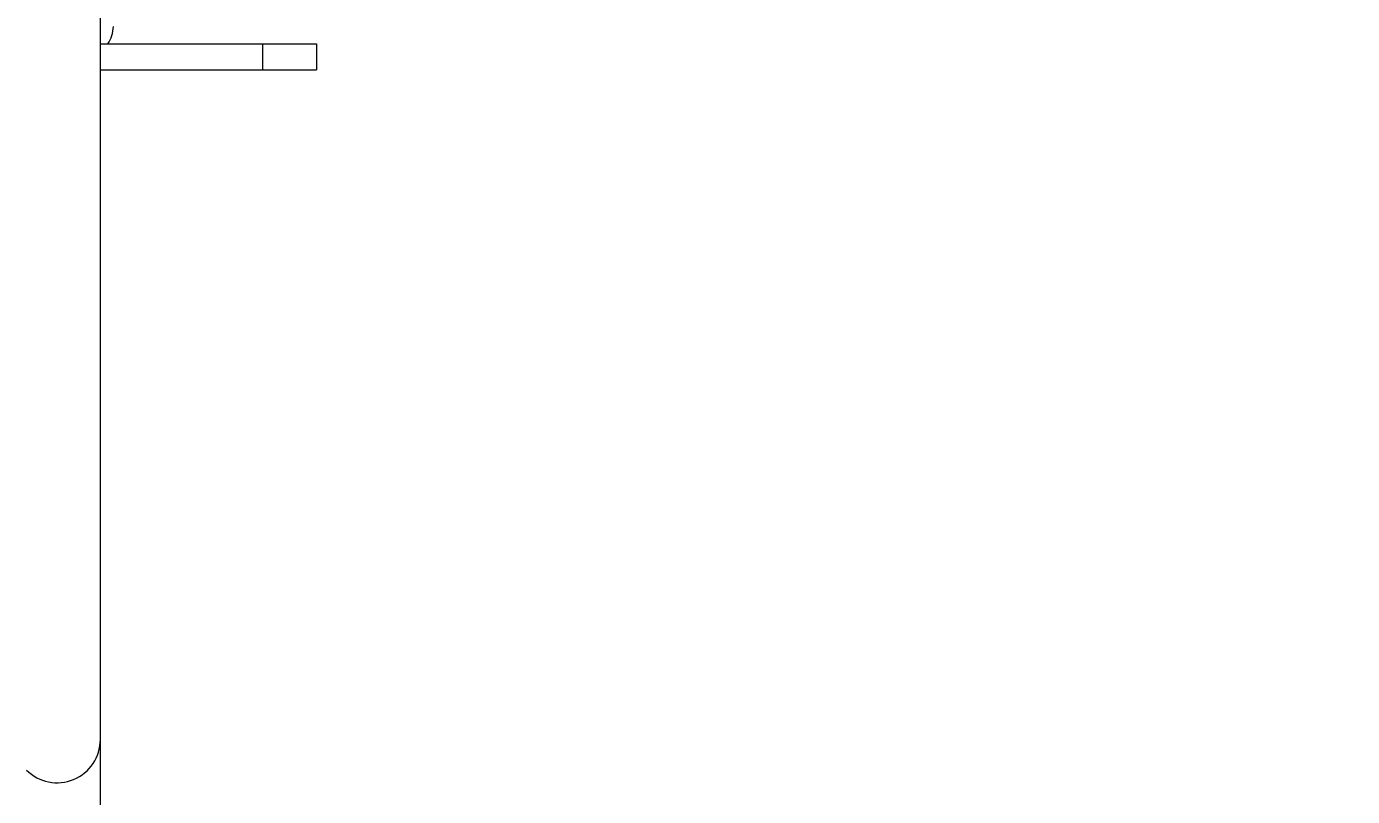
# Model space of a CAD drawing. Header units: millimetres. Extents: x -6028 to 5958, y -6064 to 4137.
# Drawn here: x 1075 to 1688, y 2165 to 2521 of the extents above; entities that cross this region are included whole.
import ezdxf

# ---------------------------------------------------------------- set-up
doc = ezdxf.new("R2010")
doc.units = ezdxf.units.MM
for name, color, linetype in [('DIKOM_ОБЪЕКТ', 7, 'Continuous'), ('DIKOM_РАЗМЕР_ЗОНА', 7, 'Continuous'), ('DIKOM_РАЗМЕР_ОБЪЕКТА', 7, 'Continuous')]:
    doc.layers.add(name, color=color, linetype=linetype)
doc.styles.add('style1', font='arial.ttf', dxfattribs={"width": 0.8})
doc.dimstyles.new('1-50', dxfattribs={"dimtxt": 300, "dimasz": 200, "dimexe": 100, "dimexo": 0, "dimgap": 100, "dimtad": 1, "dimtxsty": 'style1', "dimcen": 200, "dimclrd": 7, "dimclre": 7, "dimclrt": 7, "dimadec": 1, "dimazin": 2, "dimtfac": 1, "dimtmove": 0, "dimatfit": 2, "dimfxl": 0, "dimlwd": 25, "dimlwe": 18, "dimarcsym": 0})

# ---------------------------------------------------------------- blocks, each defined once
blk = doc.blocks.new('*D10')
at = {"layer": 'Defpoints', "color": 0, "transparency": 16777216}
for p in [(1555.59, 4137.49), (5858.35, 4137.49), (1555.59, -4898.38)]:
    blk.add_point(p, dxfattribs=at)
at = {"layer": 'DIKOM_РАЗМЕР_ЗОНА', "color": 7, "lineweight": 18, "transparency": 16777216}
for p, q in [((1555.59, 4137.49), (5958.35, 4137.49)), ((1555.59, -4898.38), (5958.35, -4898.38))]:
    blk.add_line(p, q, dxfattribs=at)
at = {"layer": 'DIKOM_РАЗМЕР_ЗОНА', "color": 7, "lineweight": 25, "transparency": 16777216}
blk.add_line((5858.35, -4698.38), (5858.35, 3937.49), dxfattribs=at)
at = {"layer": 'DIKOM_РАЗМЕР_ЗОНА', "color": 7, "transparency": 16777216}
for points in [[(5825.01, 3937.49), (5891.68, 3937.49), (5858.35, 4137.49)], [(5825.01, -4698.38), (5891.68, -4698.38), (5858.35, -4898.38)]]:
    blk.add_solid(points, dxfattribs=at)
at = {"layer": 'DIKOM_РАЗМЕР_ЗОНА', "color": 7, "transparency": 16777216, "insert": (5605.17, 52.12), "char_height": 300, "attachment_point": 5, "rotation": 90, "style": 'style1'}
blk.add_mtext('9050', dxfattribs=at)
blk = doc.blocks.new('*D11')
at = {"layer": 'Defpoints', "color": 0, "transparency": 16777216}
for p in [(259.43, 2965.58), (1920.55, -3002.33), (4022.59, -3002.33)]:
    blk.add_point(p, dxfattribs=at)
at = {"layer": 'DIKOM_РАЗМЕР_ОБЪЕКТА', "color": 7, "lineweight": 18, "transparency": 16777216}
for p, q in [((259.43, 2965.58), (4122.59, 2965.58)), ((1920.55, -3002.33), (4122.59, -3002.33))]:
    blk.add_line(p, q, dxfattribs=at)
at = {"layer": 'DIKOM_РАЗМЕР_ОБЪЕКТА', "color": 7, "lineweight": 25, "transparency": 16777216}
blk.add_line((4022.59, 2765.58), (4022.59, -2802.33), dxfattribs=at)
at = {"layer": 'DIKOM_РАЗМЕР_ОБЪЕКТА', "color": 7, "transparency": 16777216}
for points in [[(3989.25, 2765.58), (4055.92, 2765.58), (4022.59, 2965.58)], [(3989.25, -2802.33), (4055.92, -2802.33), (4022.59, -3002.33)]]:
    blk.add_solid(points, dxfattribs=at)
at = {"layer": 'DIKOM_РАЗМЕР_ОБЪЕКТА', "color": 7, "transparency": 16777216, "insert": (3769.41, -24.42), "char_height": 300, "attachment_point": 5, "rotation": 90, "style": 'style1'}
blk.add_mtext('6000', dxfattribs=at)

msp = doc.modelspace()

# ---------------------------------------------------------------- linework, layer by layer
at = {"layer": 'DIKOM_ОБЪЕКТ', "color": 7, "linetype": 'Continuous', "lineweight": 15}
for p, q in [((1109.433, 2191.778), (1109.433, 2593.494)), ((1109.433, 2513.494), (1184.433, 2513.494)), ((1184.433, 2513.494), (1184.433, 2501.494)), ((1184.433, 2513.494), (1209.433, 2513.494)), ((1209.433, 2513.494), (1209.433, 2501.494)), ((1109.433, 2501.494), (1184.433, 2501.494)), ((1184.433, 2501.494), (1209.433, 2501.494)), ((1109.433, 2115.575), (1109.433, 2191.778))]:
    msp.add_line(p, q, dxfattribs=at)
for centre, radius, start in [((1101.433, 2521.494), 14, 325.150095), ((1089.433, 2191.778), 20, 225)]:
    msp.add_arc(centre, radius, start, 0, dxfattribs=at)

# ---------------------------------------------------------------- dimensions: what is measured, and where the dimension line sits
at = {"layer": 'DIKOM_РАЗМЕР_ЗОНА'}
dim = msp.add_linear_dim(base=(5858.345, 4137.494), p1=(1555.593, -4898.379), p2=(1555.593, 4137.494), angle=90, text='9050', dimstyle='1-50', dxfattribs=at)
dim.commit()
dim.dimension.update_dxf_attribs({"geometry": '*D10', "text_midpoint": (5858.345, 52.12), "dimtype": 160})
at = {"layer": 'DIKOM_РАЗМЕР_ОБЪЕКТА'}
dim = msp.add_linear_dim(base=(4022.586, -3002.33), p1=(259.433, 2965.575), p2=(1920.546, -3002.33), angle=90, text='6000', dimstyle='1-50', dxfattribs=at)
dim.commit()
dim.dimension.update_dxf_attribs({"geometry": '*D11', "text_midpoint": (4022.586, -24.423), "dimtype": 160})

doc.saveas('drawing.dxf')
